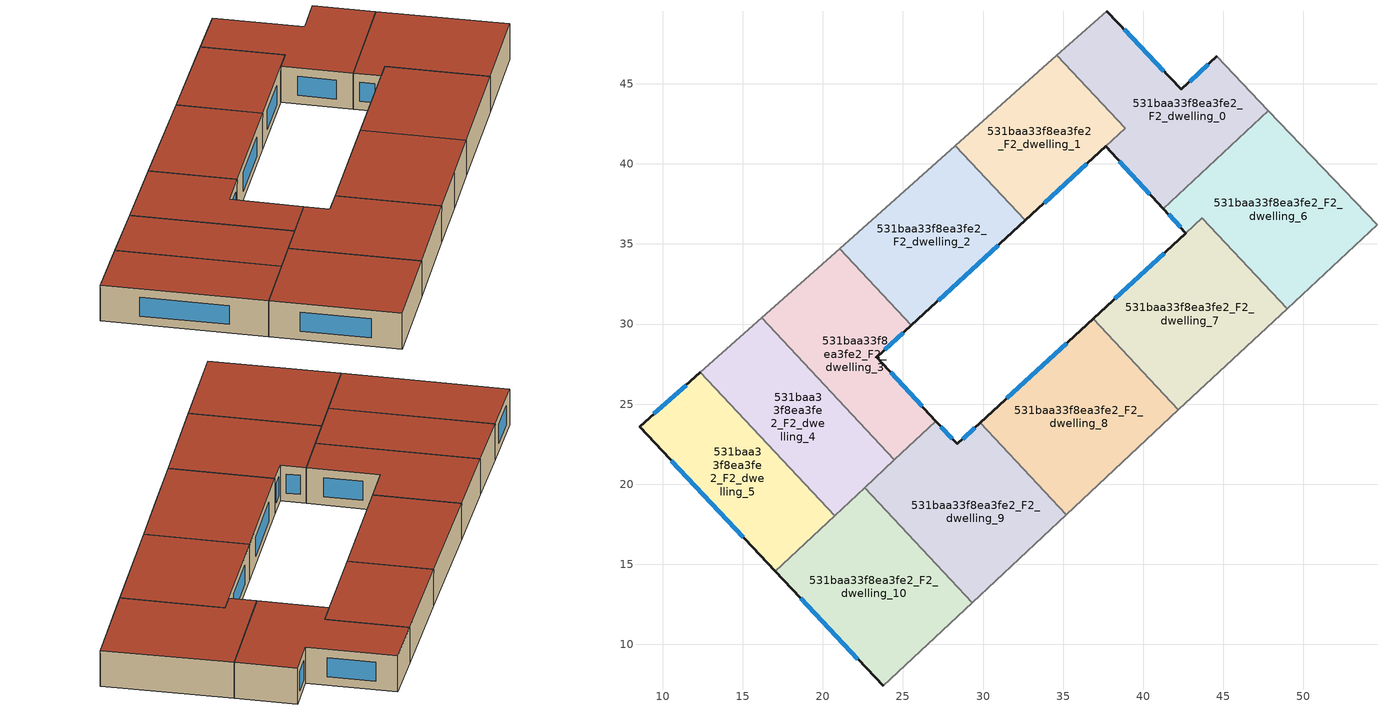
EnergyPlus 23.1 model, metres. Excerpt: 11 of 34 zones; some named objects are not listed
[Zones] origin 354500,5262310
531baa33f8ea3fe2_F2_dwelling_0
 floor to 531baa33f8ea3fe2_F1_dwelling_0 (EU_floor_Construction): 44.58,46.72 47.81,43.32 41.26,37.2 37.65,41.1 38.87,42.22 34.61,46.78 37.72,49.55 42.39,44.65 z6
 wall outside (EU_wall_Construction): 44.58,46.72 42.39,44.65 37.72,49.55 / 37.65,41.1 41.26,37.2 z6:9
 wall to 531baa33f8ea3fe2_F2_dwelling_1 (EU_wall_Construction): 34.61,46.78 38.87,42.22 37.65,41.1 z6:9
 wall adiabatic (EU_wall_Construction): 37.72,49.55 34.61,46.78 / 47.81,43.32 44.58,46.72 z6:9
 wall to 531baa33f8ea3fe2_F2_dwelling_6 (EU_wall_Construction): 41.26,37.2 47.81,43.32 z6:9
 window (EU_Window_Construction): 41.29,45.8 38.81,48.4 / 44.07,46.23 42.9,45.13 / 38.5,40.18 40.41,38.11 z6.7:8.3
 roof outside (EU_roof_Construction): 47.81,43.32 44.58,46.72 42.39,44.65 37.72,49.55 34.61,46.78 38.87,42.22 37.65,41.1 41.26,37.2 z9
531baa33f8ea3fe2_F2_dwelling_1
 floor to 531baa33f8ea3fe2_F1_dwelling_1 (EU_floor_Construction): 34.61,46.78 38.87,42.22 32.63,36.47 28.27,41.14 z6
 wall outside (EU_wall_Construction): 32.63,36.47 37.65,41.1 z6:9
 wall to 531baa33f8ea3fe2_F2_dwelling_2 (EU_wall_Construction): 28.27,41.14 32.63,36.47 z6:9
 wall adiabatic (EU_wall_Construction): 34.61,46.78 28.27,41.14 z6:9
 window (EU_Window_Construction): 33.81,37.56 36.47,40.01 z6.7:8.3
 roof outside (EU_roof_Construction): 38.87,42.22 34.61,46.78 28.27,41.14 32.63,36.47 z9
531baa33f8ea3fe2_F2_dwelling_10
 floor to 531baa33f8ea3fe2_F1_dwelling_10 (EU_floor_Construction): 22.62,19.79 29.33,12.61 23.77,7.4 17.03,14.57 z6
 wall outside (EU_wall_Construction): 17.03,14.57 23.77,7.4 z6:9
 wall to 531baa33f8ea3fe2_F2_dwelling_9 (EU_wall_Construction): 29.33,12.61 22.62,19.79 z6:9
 wall adiabatic (EU_wall_Construction): 23.77,7.4 29.33,12.61 z6:9
 wall to 531baa33f8ea3fe2_F2_dwelling_5 (EU_wall_Construction): 20.73,18.02 17.03,14.57 z6:9
 wall to 531baa33f8ea3fe2_F2_dwelling_4 (EU_wall_Construction): 22.62,19.79 20.73,18.02 z6:9
 window (EU_Window_Construction): 18.62,12.88 22.19,9.09 z6.7:8.3
 roof outside (EU_roof_Construction): 29.33,12.61 22.62,19.79 17.03,14.57 23.77,7.4 z9
531baa33f8ea3fe2_F2_dwelling_2
 floor to 531baa33f8ea3fe2_F1_dwelling_2 (EU_floor_Construction): 28.27,41.14 32.63,36.47 25.53,29.93 21.05,34.72 z6
 wall outside (EU_wall_Construction): 25.53,29.93 32.63,36.47 z6:9
 wall to 531baa33f8ea3fe2_F2_dwelling_3 (EU_wall_Construction): 21.05,34.72 25.53,29.93 z6:9
 wall adiabatic (EU_wall_Construction): 28.27,41.14 21.05,34.72 z6:9
 window (EU_Window_Construction): 27.19,31.46 30.96,34.93 z6.7:8.3
 roof outside (EU_roof_Construction): 32.63,36.47 28.27,41.14 21.05,34.72 25.53,29.93 z9
531baa33f8ea3fe2_F2_dwelling_3
 floor to 531baa33f8ea3fe2_F1_dwelling_3 (EU_floor_Construction): 25.53,29.93 23.36,27.93 27.06,23.93 24.47,21.51 16.18,30.38 21.05,34.72 z6
 wall outside (EU_wall_Construction): 27.06,23.93 23.36,27.93 25.53,29.93 z6:9
 wall to 531baa33f8ea3fe2_F2_dwelling_4 (EU_wall_Construction): 16.18,30.38 24.47,21.51 z6:9
 wall adiabatic (EU_wall_Construction): 21.05,34.72 16.18,30.38 z6:9
 wall to 531baa33f8ea3fe2_F2_dwelling_9 (EU_wall_Construction): 24.47,21.51 27.06,23.93 z6:9
 window (EU_Window_Construction): 23.87,28.4 25.02,29.46 / 26.19,24.87 24.23,26.99 z6.7:8.3
 roof outside (EU_roof_Construction): 27.06,23.93 23.36,27.93 25.53,29.93 21.05,34.72 16.18,30.38 24.47,21.51 z9
531baa33f8ea3fe2_F2_dwelling_4
 floor to 531baa33f8ea3fe2_F1_dwelling_4 (EU_floor_Construction): 16.18,30.38 24.47,21.51 20.73,18.02 12.35,26.98 z6
 wall to 531baa33f8ea3fe2_F2_dwelling_5 (EU_wall_Construction): 12.35,26.98 20.73,18.02 z6:9
 wall adiabatic (EU_wall_Construction): 16.18,30.38 12.35,26.98 z6:9
 wall to 531baa33f8ea3fe2_F2_dwelling_9 (EU_wall_Construction): 22.62,19.79 24.47,21.51 z6:9
 roof outside (EU_roof_Construction): 24.47,21.51 16.18,30.38 12.35,26.98 20.73,18.02 z9
531baa33f8ea3fe2_F2_dwelling_5
 floor to 531baa33f8ea3fe2_F1_dwelling_5 (EU_floor_Construction): 12.35,26.98 20.73,18.02 17.03,14.57 8.55,23.59 z6
 wall outside (EU_wall_Construction): 12.35,26.98 8.55,23.59 17.03,14.57 z6:9
 window (EU_Window_Construction): 10.54,21.47 15.04,16.69 / 11.46,26.18 9.44,24.39 z6.7:8.3
 roof outside (EU_roof_Construction): 20.73,18.02 12.35,26.98 8.55,23.59 17.03,14.57 z9
531baa33f8ea3fe2_F2_dwelling_6
 floor to 531baa33f8ea3fe2_F1_dwelling_6 (EU_floor_Construction): 47.81,43.32 54.6,36.21 48.98,30.97 43.7,36.62 42.67,35.68 41.26,37.2 z6
 wall outside (EU_wall_Construction): 41.26,37.2 42.67,35.68 z6:9
 wall adiabatic (EU_wall_Construction): 48.98,30.97 54.6,36.21 47.81,43.32 z6:9
 wall to 531baa33f8ea3fe2_F2_dwelling_7 (EU_wall_Construction): 42.67,35.68 43.7,36.62 48.98,30.97 z6:9
 window (EU_Window_Construction): 41.59,36.84 42.34,36.04 z6.7:8.3
 roof outside (EU_roof_Construction): 54.6,36.21 47.81,43.32 41.26,37.2 42.67,35.68 43.7,36.62 48.98,30.97 z9
531baa33f8ea3fe2_F2_dwelling_7
 floor to 531baa33f8ea3fe2_F1_dwelling_7 (EU_floor_Construction): 43.7,36.62 48.98,30.97 42.19,24.64 36.87,30.33 42.67,35.67 z6
 wall outside (EU_wall_Construction): 42.67,35.67 36.87,30.33 z6:9
 wall to 531baa33f8ea3fe2_F2_dwelling_8 (EU_wall_Construction): 36.87,30.33 42.19,24.64 z6:9
 wall adiabatic (EU_wall_Construction): 42.19,24.64 48.98,30.97 z6:9
 window (EU_Window_Construction): 41.3,34.42 38.23,31.59 z6.7:8.3
 roof outside (EU_roof_Construction): 48.98,30.97 43.7,36.62 42.67,35.68 36.87,30.33 42.19,24.64 z9
531baa33f8ea3fe2_F2_dwelling_8
 floor to 531baa33f8ea3fe2_F1_dwelling_8 (EU_floor_Construction): 36.87,30.33 42.19,24.64 38.68,21.37 35.19,18.09 29.82,23.84 z6
 wall outside (EU_wall_Construction): 36.87,30.33 29.82,23.84 z6:9
 wall adiabatic (EU_wall_Construction): 35.19,18.09 38.68,21.37 42.19,24.64 z6:9
 wall to 531baa33f8ea3fe2_F2_dwelling_9 (EU_wall_Construction): 29.82,23.84 35.19,18.09 z6:9
 window (EU_Window_Construction): 35.21,28.81 31.48,25.36 z6.7:8.3
 roof outside (EU_roof_Construction): 38.68,21.37 42.19,24.64 36.87,30.33 29.82,23.84 35.19,18.09 z9
531baa33f8ea3fe2_F2_dwelling_9
 floor to 531baa33f8ea3fe2_F1_dwelling_9 (EU_floor_Construction): 29.82,23.84 35.19,18.09 29.33,12.61 22.62,19.79 27.06,23.93 28.38,22.51 z6
 wall outside (EU_wall_Construction): 29.82,23.84 28.38,22.51 27.06,23.93 z6:9
 wall adiabatic (EU_wall_Construction): 29.33,12.61 35.19,18.09 z6:9
 window (EU_Window_Construction): 28.07,22.85 27.37,23.6 / 29.48,23.53 28.72,22.82 z6.7:8.3
 roof outside (EU_roof_Construction): 35.19,18.09 29.82,23.84 28.38,22.51 27.06,23.93 22.62,19.79 29.33,12.61 z9
[Building]
EU S2 Campaign: North Axis=0; Terrain=City; Solar Distribution=FullExterior
[Site:Location]
Budapest.Ferenc.Liszt.Intl.AP: Latitude=47.437; Longitude=19.256; Time Zone=1; Elevation=185
[SizingPeriod:WeatherFileDays]
AnnualSizingPeriod: Begin Month=1; Begin Day of Month=1; End Month=12; End Day of Month=31; Day of Week for Start Day=Monday; Use Weather File Daylight Saving Period=No; Use Weather File Rain and Snow Indicators=No
[MATERIAL]
EU_InternalMass_Material: Roughness=MediumRough; Thickness=0.1; Conductivity=1; Density=1800; Specific Heat=900; Thermal Absorptance=0.9; Solar Absorptance=0.7; Visible Absorptance=0.7
[MATERIAL:NOMASS] Roughness=MediumRough; Thermal Absorptance=0.9; Solar Absorptance=0.7; Visible Absorptance=0.7
Name | Thermal Resistance
EU_wall_NoMass | 0.832559
EU_roof_NoMass | 1.39638
EU_floor_NoMass | 0.872794
[WINDOWMATERIAL:SIMPLEGLAZINGSYSTEM]
EU_Window_SimpleGlazing: UFactor=2.79869; Solar Heat Gain Coefficient=0.75; Visible Transmittance=0.75
[CONSTRUCTION]
EU_wall_Construction: EU_wall_NoMass
EU_roof_Construction: EU_roof_NoMass
EU_floor_Construction: EU_floor_NoMass
EU_Window_Construction: EU_Window_SimpleGlazing
EU_InternalMass_Construction: EU_InternalMass_Material
[ZONE] Type=1; Multiplier=1; Ceiling Height=autocalculate; Floor Area=autocalculate; Part of Total Floor Area=Yes
Name | Volume
531baa33f8ea3fe2_F2_dwelling_0 | 214.161
531baa33f8ea3fe2_F2_dwelling_1 | 160.868
531baa33f8ea3fe2_F2_dwelling_10 | 225.023
531baa33f8ea3fe2_F2_dwelling_2 | 187.528
531baa33f8ea3fe2_F2_dwelling_3 | 187.538
531baa33f8ea3fe2_F2_dwelling_4 | 187.512
531baa33f8ea3fe2_F2_dwelling_5 | 187.545
531baa33f8ea3fe2_F2_dwelling_6 | 233.681
531baa33f8ea3fe2_F2_dwelling_7 | 216.335
531baa33f8ea3fe2_F2_dwelling_8 | 225.013
531baa33f8ea3fe2_F2_dwelling_9 | 225.027
[INTERNALMASS] Construction=EU_InternalMass_Construction
Name | Zone or ZoneList | Surface Area
531baa33f8ea3fe2_F2_dwelling_0_EU_InternalMass | 531baa33f8ea3fe2_F2_dwelling_0 | 71.3871
531baa33f8ea3fe2_F2_dwelling_1_EU_InternalMass | 531baa33f8ea3fe2_F2_dwelling_1 | 53.622
531baa33f8ea3fe2_F2_dwelling_2_EU_InternalMass | 531baa33f8ea3fe2_F2_dwelling_2 | 62.5094
531baa33f8ea3fe2_F2_dwelling_3_EU_InternalMass | 531baa33f8ea3fe2_F2_dwelling_3 | 62.5128
531baa33f8ea3fe2_F2_dwelling_4_EU_InternalMass | 531baa33f8ea3fe2_F2_dwelling_4 | 62.5039
531baa33f8ea3fe2_F2_dwelling_5_EU_InternalMass | 531baa33f8ea3fe2_F2_dwelling_5 | 62.5152
531baa33f8ea3fe2_F2_dwelling_6_EU_InternalMass | 531baa33f8ea3fe2_F2_dwelling_6 | 77.8925
531baa33f8ea3fe2_F2_dwelling_7_EU_InternalMass | 531baa33f8ea3fe2_F2_dwelling_7 | 72.115
531baa33f8ea3fe2_F2_dwelling_8_EU_InternalMass | 531baa33f8ea3fe2_F2_dwelling_8 | 75.0045
531baa33f8ea3fe2_F2_dwelling_9_EU_InternalMass | 531baa33f8ea3fe2_F2_dwelling_9 | 75.009
531baa33f8ea3fe2_F2_dwelling_10_EU_InternalMass | 531baa33f8ea3fe2_F2_dwelling_10 | 75.0077
[OTHEREQUIPMENT] Fuel Type=Electricity; Design Level Calculation Method=Watts/Area; Power per Zone Floor Area=1; Fraction Latent=0; Fraction Radiant=0; Fraction Lost=0; Carbon Dioxide Generation Rate=0; EndUse Subcategory=EU_Step8_InternalGains
Name | Zone or ZoneList or Space or SpaceList | Schedule
EU_Step8_InternalGain_531baa33f8ea3fe2_F2_dwelling_0_f000 | 531baa33f8ea3fe2_F2_dwelling_0 | EU_Step8_GainSchedule_531baa33f8ea3fe2_F2_dwelling_0_f000
EU_Step8_InternalGain_531baa33f8ea3fe2_F2_dwelling_1_f000 | 531baa33f8ea3fe2_F2_dwelling_1 | EU_Step8_GainSchedule_531baa33f8ea3fe2_F2_dwelling_1_f000
EU_Step8_InternalGain_531baa33f8ea3fe2_F2_dwelling_2_f000 | 531baa33f8ea3fe2_F2_dwelling_2 | EU_Step8_GainSchedule_531baa33f8ea3fe2_F2_dwelling_2_f000
EU_Step8_InternalGain_531baa33f8ea3fe2_F2_dwelling_3_f000 | 531baa33f8ea3fe2_F2_dwelling_3 | EU_Step8_GainSchedule_531baa33f8ea3fe2_F2_dwelling_3_f000
EU_Step8_InternalGain_531baa33f8ea3fe2_F2_dwelling_4_f000 | 531baa33f8ea3fe2_F2_dwelling_4 | EU_Step8_GainSchedule_531baa33f8ea3fe2_F2_dwelling_4_f000
EU_Step8_InternalGain_531baa33f8ea3fe2_F2_dwelling_5_f000 | 531baa33f8ea3fe2_F2_dwelling_5 | EU_Step8_GainSchedule_531baa33f8ea3fe2_F2_dwelling_5_f000
EU_Step8_InternalGain_531baa33f8ea3fe2_F2_dwelling_6_f000 | 531baa33f8ea3fe2_F2_dwelling_6 | EU_Step8_GainSchedule_531baa33f8ea3fe2_F2_dwelling_6_f000
EU_Step8_InternalGain_531baa33f8ea3fe2_F2_dwelling_7_f000 | 531baa33f8ea3fe2_F2_dwelling_7 | EU_Step8_GainSchedule_531baa33f8ea3fe2_F2_dwelling_7_f000
EU_Step8_InternalGain_531baa33f8ea3fe2_F2_dwelling_8_f000 | 531baa33f8ea3fe2_F2_dwelling_8 | EU_Step8_GainSchedule_531baa33f8ea3fe2_F2_dwelling_8_f000
EU_Step8_InternalGain_531baa33f8ea3fe2_F2_dwelling_9_f000 | 531baa33f8ea3fe2_F2_dwelling_9 | EU_Step8_GainSchedule_531baa33f8ea3fe2_F2_dwelling_9_f000
EU_Step8_InternalGain_531baa33f8ea3fe2_F2_dwelling_10_f000 | 531baa33f8ea3fe2_F2_dwelling_10 | EU_Step8_GainSchedule_531baa33f8ea3fe2_F2_dwelling_10_f000
[ZONEVENTILATION:DESIGNFLOWRATE] Schedule=EU_AlwaysOn; Design Flow Rate Calculation Method=AirChanges/Hour; Air Changes per Hour=0.475469; Ventilation Type=Natural; Fan Pressure Rise=0; Fan Total Efficiency=1; Constant Term Coefficient=1; Temperature Term Coefficient=0; Velocity Term Coefficient=0; Velocity Squared Term Coefficient=0; Minimum Indoor Temperature=-100; Maximum Indoor Temperature=100; Delta Temperature=-100; Minimum Outdoor Temperature=-100; Maximum Outdoor Temperature=100; Maximum Wind Speed=40
Name | Zone or ZoneList or Space or SpaceList
EU_ConstantAir_531baa33f8ea3fe2_F2_dwelling_0 | 531baa33f8ea3fe2_F2_dwelling_0
EU_ConstantAir_531baa33f8ea3fe2_F2_dwelling_1 | 531baa33f8ea3fe2_F2_dwelling_1
EU_ConstantAir_531baa33f8ea3fe2_F2_dwelling_2 | 531baa33f8ea3fe2_F2_dwelling_2
EU_ConstantAir_531baa33f8ea3fe2_F2_dwelling_3 | 531baa33f8ea3fe2_F2_dwelling_3
EU_ConstantAir_531baa33f8ea3fe2_F2_dwelling_4 | 531baa33f8ea3fe2_F2_dwelling_4
EU_ConstantAir_531baa33f8ea3fe2_F2_dwelling_5 | 531baa33f8ea3fe2_F2_dwelling_5
EU_ConstantAir_531baa33f8ea3fe2_F2_dwelling_6 | 531baa33f8ea3fe2_F2_dwelling_6
EU_ConstantAir_531baa33f8ea3fe2_F2_dwelling_7 | 531baa33f8ea3fe2_F2_dwelling_7
EU_ConstantAir_531baa33f8ea3fe2_F2_dwelling_8 | 531baa33f8ea3fe2_F2_dwelling_8
EU_ConstantAir_531baa33f8ea3fe2_F2_dwelling_9 | 531baa33f8ea3fe2_F2_dwelling_9
EU_ConstantAir_531baa33f8ea3fe2_F2_dwelling_10 | 531baa33f8ea3fe2_F2_dwelling_10
[HVACTEMPLATE:ZONE:IDEALLOADSAIRSYSTEM] System Availability Schedule=EU_AlwaysOn; Maximum Heating Supply Air Temperature=50; Minimum Cooling Supply Air Temperature=13; Maximum Heating Supply Air Humidity Ratio=0.0156; Minimum Cooling Supply Air Humidity Ratio=0.0077; Heating Limit=NoLimit; Cooling Limit=NoLimit; Heating Availability Schedule=EU_AlwaysOn; Cooling Availability Schedule=EU_CoolingOff; Dehumidification Control Type=ConstantSensibleHeatRatio; Cooling Sensible Heat Ratio=0.7; Dehumidification Setpoint=60; Humidification Control Type=None; Humidification Setpoint=30; Outdoor Air Method=None; Outdoor Air Flow Rate per Person=0.00944; Outdoor Air Flow Rate per Zone Floor Area=0; Outdoor Air Flow Rate per Zone=0; Demand Controlled Ventilation Type=None; Outdoor Air Economizer Type=NoEconomizer; Heat Recovery Type=None; Sensible Heat Recovery Effectiveness=0.7; Latent Heat Recovery Effectiveness=0.65
Name | Template Thermostat
531baa33f8ea3fe2_F2_dwelling_0 | EU_HeatOnly_531baa33f8ea3fe2_F2_dwelling_0
531baa33f8ea3fe2_F2_dwelling_1 | EU_HeatOnly_531baa33f8ea3fe2_F2_dwelling_1
531baa33f8ea3fe2_F2_dwelling_2 | EU_HeatOnly_531baa33f8ea3fe2_F2_dwelling_2
531baa33f8ea3fe2_F2_dwelling_3 | EU_HeatOnly_531baa33f8ea3fe2_F2_dwelling_3
531baa33f8ea3fe2_F2_dwelling_4 | EU_HeatOnly_531baa33f8ea3fe2_F2_dwelling_4
531baa33f8ea3fe2_F2_dwelling_5 | EU_HeatOnly_531baa33f8ea3fe2_F2_dwelling_5
531baa33f8ea3fe2_F2_dwelling_6 | EU_HeatOnly_531baa33f8ea3fe2_F2_dwelling_6
531baa33f8ea3fe2_F2_dwelling_7 | EU_HeatOnly_531baa33f8ea3fe2_F2_dwelling_7
531baa33f8ea3fe2_F2_dwelling_8 | EU_HeatOnly_531baa33f8ea3fe2_F2_dwelling_8
531baa33f8ea3fe2_F2_dwelling_9 | EU_HeatOnly_531baa33f8ea3fe2_F2_dwelling_9
531baa33f8ea3fe2_F2_dwelling_10 | EU_HeatOnly_531baa33f8ea3fe2_F2_dwelling_10
[SIZING:ZONE] Zone Cooling Design Supply Air Temperature Input Method=SupplyAirTemperature; Zone Cooling Design Supply Air Temperature=13; Zone Heating Design Supply Air Temperature Input Method=SupplyAirTemperature; Zone Heating Design Supply Air Temperature=50; Zone Cooling Design Supply Air Humidity Ratio=0.008; Zone Heating Design Supply Air Humidity Ratio=0.008; Cooling Design Air Flow Method=DesignDay; Cooling Design Air Flow Rate=0; Cooling Minimum Air Flow per Zone Floor Area=0.000762; Cooling Minimum Air Flow=0; Cooling Minimum Air Flow Fraction=0.2; Heating Design Air Flow Method=DesignDay; Heating Design Air Flow Rate=0; Heating Maximum Air Flow per Zone Floor Area=0.002032; Heating Maximum Air Flow=0.141576; Heating Maximum Air Flow Fraction=0.3; Account for Dedicated Outdoor Air System=No; Dedicated Outdoor Air System Control Strategy=NeutralSupplyAir; Dedicated Outdoor Air Low Setpoint Temperature for Design=autosize; Dedicated Outdoor Air High Setpoint Temperature for Design=autosize; Zone Load Sizing Method=Sensible Load Only No Latent Load; Zone Latent Cooling Design Supply Air Humidity Ratio Input Method=HumidityRatioDifference; Zone Cooling Design Supply Air Humidity Ratio Difference=0.005; Zone Latent Heating Design Supply Air Humidity Ratio Input Method=HumidityRatioDifference; Zone Humidification Design Supply Air Humidity Ratio Difference=0.005
531baa33f8ea3fe2_F2_dwelling_0; 531baa33f8ea3fe2_F2_dwelling_1; 531baa33f8ea3fe2_F2_dwelling_2; 531baa33f8ea3fe2_F2_dwelling_3; 531baa33f8ea3fe2_F2_dwelling_4; 531baa33f8ea3fe2_F2_dwelling_5; 531baa33f8ea3fe2_F2_dwelling_6; 531baa33f8ea3fe2_F2_dwelling_7; 531baa33f8ea3fe2_F2_dwelling_8; 531baa33f8ea3fe2_F2_dwelling_9; 531baa33f8ea3fe2_F2_dwelling_10
[SCHEDULE:CONSTANT]
Name | Hourly Value
EU_AlwaysOn | 1
EU_CoolingOff | 0
[SCHEDULE:FILE] Column Number=1; Rows to Skip at Top=0; Number of Hours of Data=8760; Column Separator=Comma; Interpolate to Timestep=No; Minutes per Item=60; Adjust Schedule for Daylight Savings=Yes
Name | File
EU_Step8_GainSchedule_531baa33f8ea3fe2_F2_dwelling_0_f000 | ../../schedules/531baa33f8ea3fe2/531baa33f8ea3fe2_F2_dwelling_0_f000_gain.csv
EU_Step8_GainSchedule_531baa33f8ea3fe2_F2_dwelling_1_f000 | ../../schedules/531baa33f8ea3fe2/531baa33f8ea3fe2_F2_dwelling_1_f000_gain.csv
EU_Step8_GainSchedule_531baa33f8ea3fe2_F2_dwelling_2_f000 | ../../schedules/531baa33f8ea3fe2/531baa33f8ea3fe2_F2_dwelling_2_f000_gain.csv
EU_Step8_GainSchedule_531baa33f8ea3fe2_F2_dwelling_3_f000 | ../../schedules/531baa33f8ea3fe2/531baa33f8ea3fe2_F2_dwelling_3_f000_gain.csv
EU_Step8_GainSchedule_531baa33f8ea3fe2_F2_dwelling_4_f000 | ../../schedules/531baa33f8ea3fe2/531baa33f8ea3fe2_F2_dwelling_4_f000_gain.csv
EU_Step8_GainSchedule_531baa33f8ea3fe2_F2_dwelling_5_f000 | ../../schedules/531baa33f8ea3fe2/531baa33f8ea3fe2_F2_dwelling_5_f000_gain.csv
EU_Step8_GainSchedule_531baa33f8ea3fe2_F2_dwelling_6_f000 | ../../schedules/531baa33f8ea3fe2/531baa33f8ea3fe2_F2_dwelling_6_f000_gain.csv
EU_Step8_GainSchedule_531baa33f8ea3fe2_F2_dwelling_7_f000 | ../../schedules/531baa33f8ea3fe2/531baa33f8ea3fe2_F2_dwelling_7_f000_gain.csv
EU_Step8_GainSchedule_531baa33f8ea3fe2_F2_dwelling_8_f000 | ../../schedules/531baa33f8ea3fe2/531baa33f8ea3fe2_F2_dwelling_8_f000_gain.csv
EU_Step8_GainSchedule_531baa33f8ea3fe2_F2_dwelling_9_f000 | ../../schedules/531baa33f8ea3fe2/531baa33f8ea3fe2_F2_dwelling_9_f000_gain.csv
EU_Step8_GainSchedule_531baa33f8ea3fe2_F2_dwelling_10_f000 | ../../schedules/531baa33f8ea3fe2/531baa33f8ea3fe2_F2_dwelling_10_f000_gain.csv
